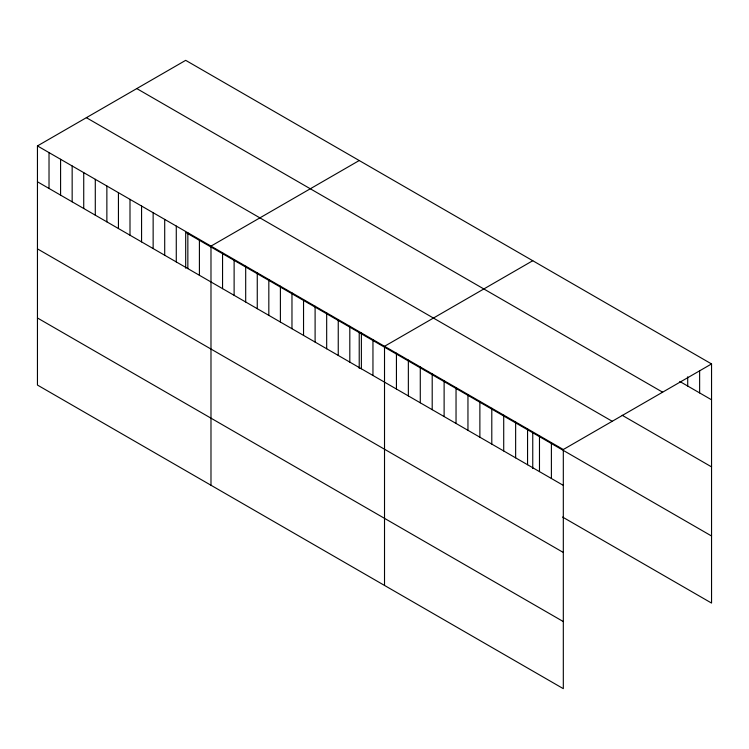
<?xml version="1.0" encoding="UTF-8"?>
<svg xmlns="http://www.w3.org/2000/svg" width="749" height="749" viewBox="0 0 749 749"><rect width="100%" height="100%" fill="white"/><g stroke="black" fill="none" stroke-linecap="round" stroke-linejoin="round"><path stroke-width="1.12" d="M37.45 145.924L563.314 449.522L563.314 688.659L37.45 385.061L37.45 145.924L185.686 60.341L711.55 363.939L711.55 603.076L562.555 517.053M359.22 160.529L210.984 246.112L210.984 485.249M532.754 260.718L384.518 346.3L384.518 585.437M563.314 449.522L711.55 363.939M679.764 381.447L711.55 399.797M136.767 88.579L662.631 392.186M622.157 415.274L711.55 466.88M86.369 117.677L612.233 421.284M711.55 535.994L185.686 232.396L185.686 268.17M37.45 181.782L563.314 485.38M37.45 248.865L563.314 552.462M37.45 317.979L563.314 621.576M699.632 370.942L699.632 392.916M687.713 376.784L687.713 386.035M551.395 442.64L551.395 478.499M539.477 435.759L539.477 471.617M532.754 432.772L532.754 468.546M527.558 428.877L527.558 464.736M515.64 421.996L515.64 457.854M503.712 415.115L503.712 450.973M491.793 408.233L491.793 444.091M479.875 401.352L479.875 437.21M467.956 394.47L467.956 430.329M456.038 387.589L456.038 423.447M444.12 380.707L444.12 416.566M432.201 373.826L432.201 409.684M420.283 366.944L420.283 402.803M408.355 360.063L408.355 395.921M396.436 353.182L396.436 389.04M372.955 339.625L372.955 375.483M361.383 332.94L361.383 368.798M359.22 332.584L359.22 368.358M349.811 326.264L349.811 362.123M338.248 319.58L338.248 355.438M326.676 312.904L326.676 348.762M315.104 306.219L315.104 342.087M303.542 299.544L303.542 335.402M291.97 292.868L291.97 328.727M280.398 286.184L280.398 322.042M268.825 279.508L268.825 315.366M257.263 272.823L257.263 308.691M245.691 266.148L245.691 302.006M234.119 259.472L234.119 295.331M222.556 252.787L222.556 288.646M199.412 239.427L199.412 275.286M187.849 232.752L187.849 268.61M176.277 226.076L176.277 261.935M164.705 219.391L164.705 255.25M153.142 212.716L153.142 248.574M141.57 206.031L141.57 241.89M129.998 199.356L129.998 235.214M118.436 192.68L118.436 228.539M106.864 185.995L106.864 221.854M95.292 179.32L95.292 215.178M83.729 172.635L83.729 208.494M72.157 165.96L72.157 201.818M60.585 159.275L60.585 195.143M49.022 152.599L49.022 188.458"/></g></svg>
